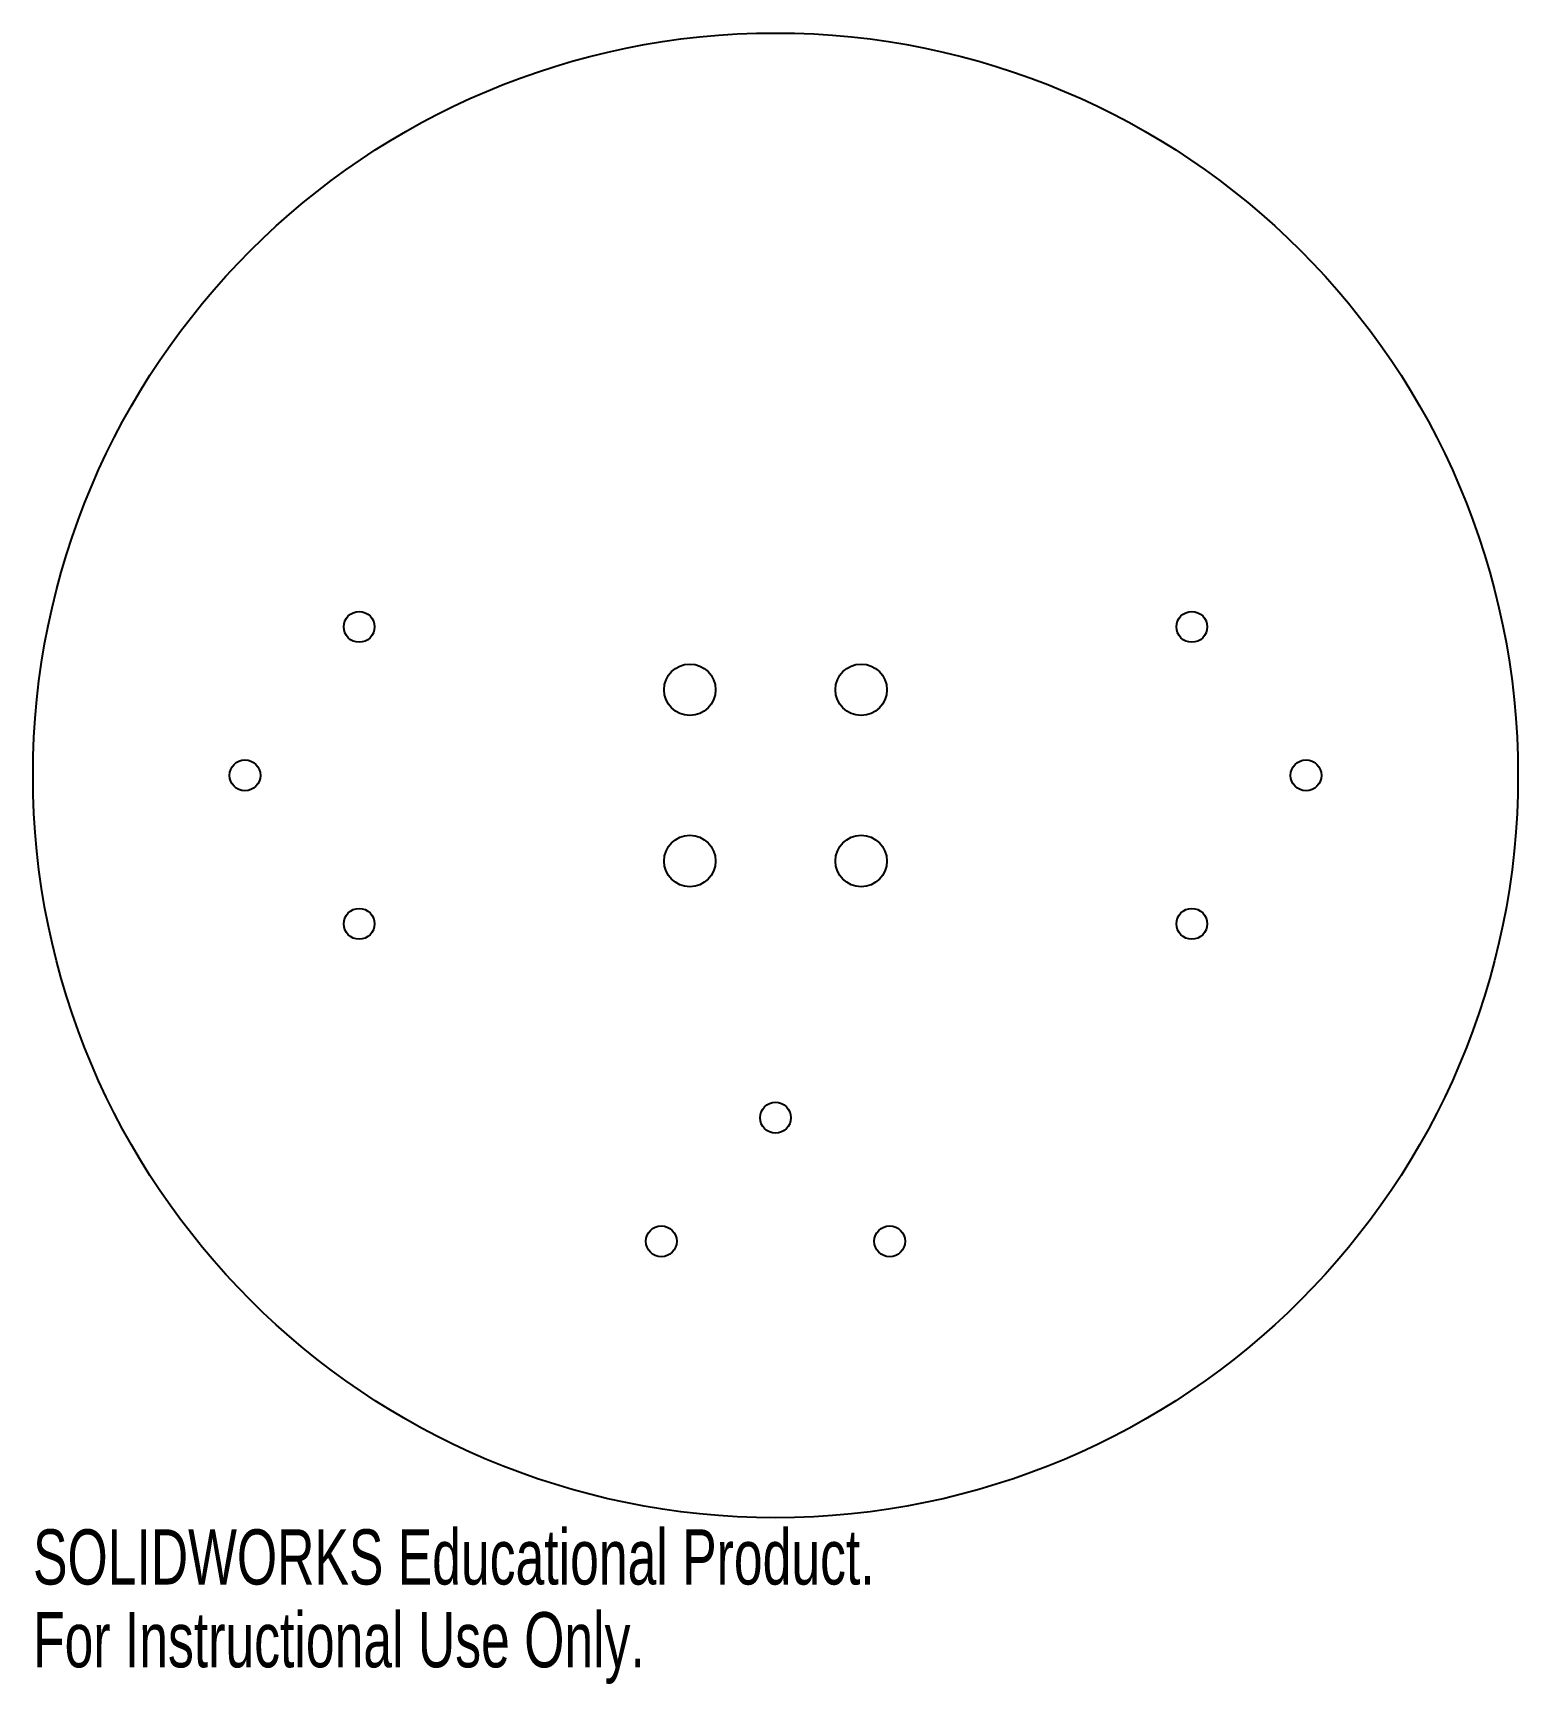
# Model space of a CAD drawing. Header units: millimetres. Extents: x -65 to 65, y -80 to 65.
import ezdxf

# ---------------------------------------------------------------- set-up
doc = ezdxf.new("R2010")
doc.units = ezdxf.units.MM
doc.styles.add('SLDTEXTSTYLE0', font='TXT', dxfattribs={"width": 0.7})

msp = doc.modelspace()

# ---------------------------------------------------------------- linework, layer by layer
at = {"color": 7, "linetype": 'Continuous', "lineweight": 25}
for centre, radius in [((0, 0), 65), ((-36.45, 13), 1.35), ((36.45, 13), 1.35), ((-7.5, 7.5), 2.25), ((7.5, 7.5), 2.25), ((-46.45, 0), 1.35), ((46.45, 0), 1.35), ((-7.5, -7.5), 2.25), ((7.5, -7.5), 2.25), ((-36.45, -13), 1.35), ((36.45, -13), 1.35), ((0, -29.98), 1.35), ((-10, -40.8), 1.35), ((10, -40.8), 1.35)]:
    msp.add_circle(centre, radius, dxfattribs=at)

# ---------------------------------------------------------------- texts
at = {"color": 7, "linetype": 'Continuous', "char_height": 4.8336, "attachment_point": 1, "style": 'SLDTEXTSTYLE0'}
for s, insert in [('SOLIDWORKS Educational Product.', (-65, -66.02)), ('For Instructional Use Only.', (-65, -73.27))]:
    msp.add_mtext(s, dxfattribs=dict(at, insert=insert))

doc.saveas('drawing.dxf')
